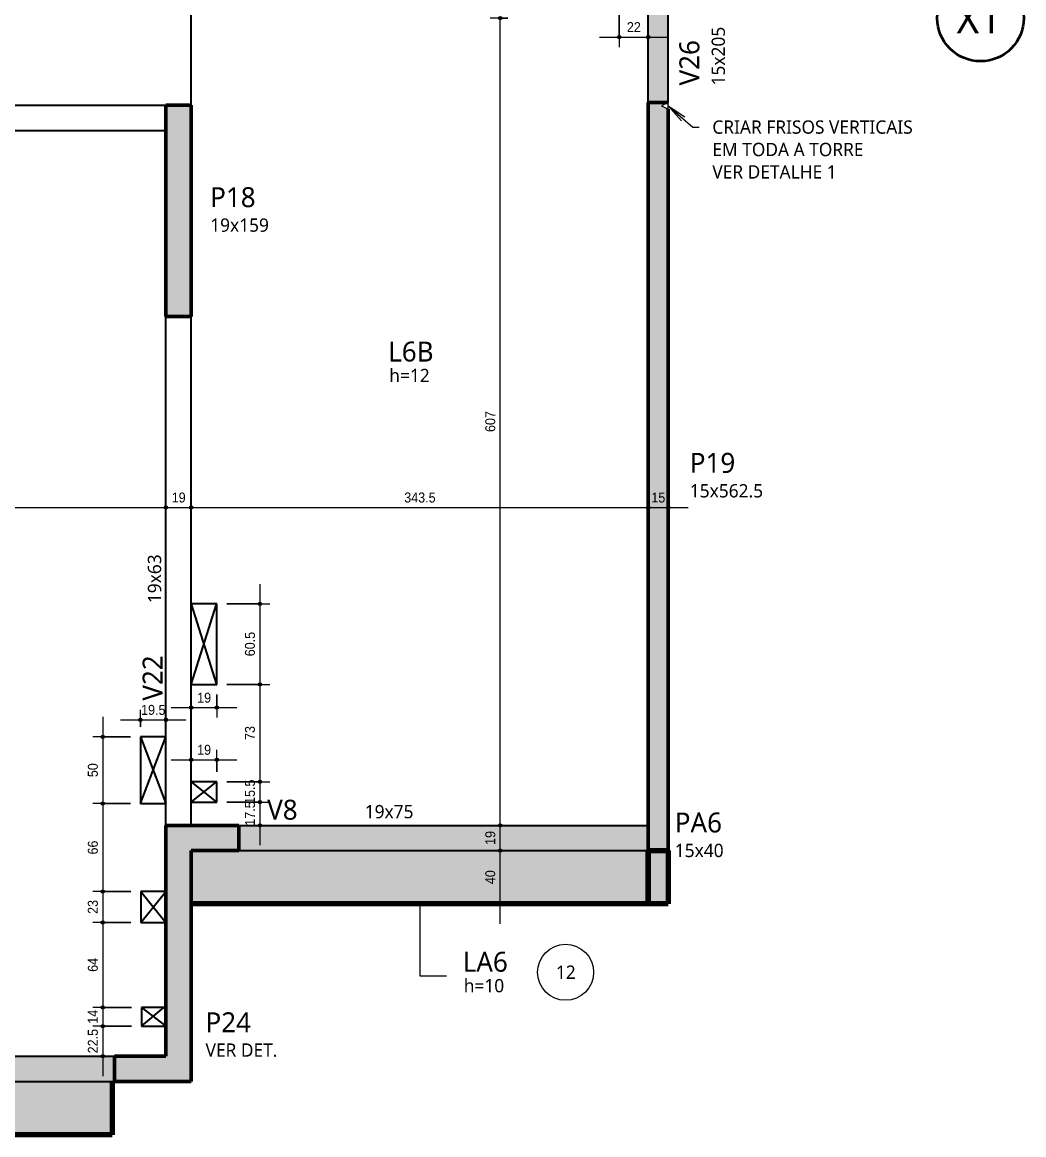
# Model space of a CAD drawing. Header units: centimetres. Extents: x -1981 to 73905, y -3196 to 88043.
# Drawn here: x 863 to 1615, y -956 to -120 of the extents above; entities that cross this region are included whole.
import ezdxf

# ---------------------------------------------------------------- set-up
doc = ezdxf.new("R2010")
doc.units = ezdxf.units.CM
for name, color, linetype, lineweight in [('A-ANNO-DIMS', 7, 'Continuous', 9), ('A-ANNO-DIMS-50', 7, 'Continuous', 9), ('A-DETL-THIN', 7, 'Continuous', 25), ('A-FLOR', 7, 'Continuous', 25), ('A-FLOR-IDEN', 7, 'Continuous', 9), ('G-ANNO-TEXT', 7, 'Continuous', 9), ('S-BEAM', 7, 'Continuous', 25), ('S-BEAM-IDEN', 7, 'Continuous', 9), ('S-COLS', 7, 'Continuous', 25), ('S-COLS-IDEN', 7, 'Continuous', 9), ('S-GRID-IDEN', 7, 'Continuous', 9)]:
    doc.layers.add(name, color=color, linetype=linetype, lineweight=lineweight)
doc.layers.add('A-DETL', color=7, linetype='Continuous', lineweight=18, true_color=0x00a600)
doc.styles.add('Arial_1', font='arial.ttf', dxfattribs={"width": 0.9, "height": 7.5})
doc.styles.add('Gadugi', font='gadugi.ttf', dxfattribs={"height": 15})
doc.styles.add('Gadugi_1', font='gadugi.ttf', dxfattribs={"height": 10})
doc.styles.add('Gadugi_2', font='gadugi.ttf', dxfattribs={"height": 0.2})
doc.styles.add('Gadugi_3', font='gadugi.ttf', dxfattribs={"height": 22.5})
doc.dimstyles.new('PED_1_5mm_ESQ', dxfattribs={"dimscale": 30.48, "dimtxt": 7.651945, "dimasz": 0.328084, "dimexe": 0.246063, "dimexo": 0.246063, "dimgap": 0.049213, "dimtad": 1, "dimdec": 1, "dimrnd": 0.5, "dimdsep": 46, "dimtxsty": 'Arial_1', "dimblk1": 'DOTSMALL', "dimblk2": 'DOTSMALL', "dimsah": 1, "dimcen": 0.09, "dimdle": 0.492126, "dimazin": 0, "dimtfac": 1, "dimtdec": 4, "dimtix": 1, "dimtmove": 0, "dimatfit": 3, "dimfxl": 1, "dimtvp": 1, "dimtolj": 1, "dimtzin": 0, "dimarcsym": 2})

# ---------------------------------------------------------------- blocks, each defined once
blk = doc.blocks.new('PED_TAG_PILAR_R04 - PILAR VER DET_-2523782-PL G 001 - FORMA DO PAVIMENTO TIPO 2')
at = {"layer": 'S-COLS-IDEN', "insert": (0.115, -0.633), "char_height": 0.2, "width": 1.37089, "attachment_point": 1, "style": 'Gadugi_2'}
blk.add_mtext('VER DET.', dxfattribs=at)
blk = doc.blocks.new('PED_TAG_LAJE_R03 - TÍTULO_ESPESSURA_REBAIXO _LADO_-2582900-PL G 001 - FORMA DO PAVIMENTO TIPO 2')
at = {"layer": 'A-FLOR-IDEN'}
blk.add_circle((1.073, 0), 0.421, dxfattribs=at)
blk = doc.blocks.new('Eixo - X1-2173051-PL G 001 - FORMA DO PAVIMENTO TIPO 2')
at = {"layer": 'S-GRID-IDEN', "color": 152, "lineweight": 35, "true_color": 0x0070c0}
blk.add_circle((0, 0), 0.65, dxfattribs=at)
blk = doc.blocks.new('DIMBLOCK30-PL G 001 - FORMA DO PAVIMENTO TIPO 2')
at = {"layer": 'A-ANNO-DIMS-50'}
h = blk.add_hatch(color=256, dxfattribs=at)
edge = h.paths.add_edge_path(flags=0)
edge.add_arc((463.15, -484.38), 1.25, 0, 360)
h = blk.add_hatch(color=256, dxfattribs=at)
edge = h.paths.add_edge_path(flags=0)
edge.add_arc((970.65, -484.38), 1.25, 0, 360)
for p, q in [((463.15, -490.11), (463.15, -476.88)), ((463.15, -484.38), (970.65, -484.38)), ((463.15, -484.38), (463.15, -490.11)), ((970.65, -490.11), (970.65, -476.88)), ((970.65, -484.38), (970.65, -490.11))]:
    blk.add_line(p, q, dxfattribs=at)
for centre in [(463.15, -484.38), (970.65, -484.38)]:
    blk.add_circle(centre, 1.25, dxfattribs=at)
at = {"layer": 'A-ANNO-DIMS-50', "color": 0, "insert": (705.24, -473.15), "char_height": 7.5, "width": 27.9708, "attachment_point": 1, "line_spacing_factor": 0.941778, "style": 'Arial_1'}
blk.add_mtext('507.5', dxfattribs=at)
blk = doc.blocks.new('_DotSmall')
at = {"color": 0, "linetype": 'ByBlock', "const_width": 0.5}
blk.add_lwpolyline([(-0.0625, 0, 1), (0.0625, 0, 1)], format="xyb", close=True, dxfattribs=at)
blk = doc.blocks.new('DIMBLOCK31-PL G 001 - FORMA DO PAVIMENTO TIPO 2')
at = {"layer": 'A-ANNO-DIMS-50'}
h = blk.add_hatch(color=256, dxfattribs=at)
edge = h.paths.add_edge_path(flags=0)
edge.add_arc((970.65, -484.38), 1.25, 0, 360)
h = blk.add_hatch(color=256, dxfattribs=at)
edge = h.paths.add_edge_path(flags=0)
edge.add_arc((989.65, -484.38), 1.25, 0, 360)
for p, q in [((970.65, -490.11), (970.65, -476.88)), ((970.65, -484.38), (989.65, -484.38)), ((970.65, -484.38), (970.65, -490.11)), ((989.65, -490.11), (989.65, -476.88)), ((989.65, -484.38), (989.65, -490.11))]:
    blk.add_line(p, q, dxfattribs=at)
for centre in [(970.65, -484.38), (989.65, -484.38)]:
    blk.add_circle(centre, 1.25, dxfattribs=at)
at = {"layer": 'A-ANNO-DIMS-50', "color": 0, "insert": (974.97, -473.15), "char_height": 7.5, "width": 12.4315, "attachment_point": 1, "line_spacing_factor": 0.941778, "style": 'Arial_1'}
blk.add_mtext('19', dxfattribs=at)
blk = doc.blocks.new('DIMBLOCK32-PL G 001 - FORMA DO PAVIMENTO TIPO 2')
at = {"layer": 'A-ANNO-DIMS-50'}
h = blk.add_hatch(color=256, dxfattribs=at)
edge = h.paths.add_edge_path(flags=0)
edge.add_arc((989.65, -484.38), 1.25, 0, 360)
h = blk.add_hatch(color=256, dxfattribs=at)
edge = h.paths.add_edge_path(flags=0)
edge.add_arc((1333.15, -484.38), 1.25, 0, 360)
for p, q in [((989.65, -490.11), (989.65, -476.88)), ((989.65, -484.38), (1333.15, -484.38)), ((989.65, -484.38), (989.65, -490.11)), ((1333.15, -490.11), (1333.15, -476.88)), ((1333.15, -484.38), (1333.15, -490.11))]:
    blk.add_line(p, q, dxfattribs=at)
for centre in [(989.65, -484.38), (1333.15, -484.38)]:
    blk.add_circle(centre, 1.25, dxfattribs=at)
at = {"layer": 'A-ANNO-DIMS-50', "color": 0, "insert": (1149.74, -473.15), "char_height": 7.5, "width": 27.9708, "attachment_point": 1, "line_spacing_factor": 0.941778, "style": 'Arial_1'}
blk.add_mtext('343.5', dxfattribs=at)
blk = doc.blocks.new('DIMBLOCK33-PL G 001 - FORMA DO PAVIMENTO TIPO 2')
at = {"layer": 'A-ANNO-DIMS-50'}
h = blk.add_hatch(color=256, dxfattribs=at)
edge = h.paths.add_edge_path(flags=0)
edge.add_arc((1333.15, -484.38), 1.25, 0, 360)
h = blk.add_hatch(color=256, dxfattribs=at)
edge = h.paths.add_edge_path(flags=0)
edge.add_arc((1348.15, -484.38), 1.25, 0, 360)
for p, q in [((1333.15, -490.11), (1333.15, -476.88)), ((1333.15, -484.38), (1363.15, -484.38)), ((1333.15, -484.38), (1333.15, -490.11)), ((1348.15, -490.11), (1348.15, -476.88)), ((1348.15, -484.38), (1348.15, -490.11))]:
    blk.add_line(p, q, dxfattribs=at)
for centre in [(1333.15, -484.38), (1348.15, -484.38)]:
    blk.add_circle(centre, 1.25, dxfattribs=at)
at = {"layer": 'A-ANNO-DIMS-50', "color": 0, "insert": (1335.47, -473.15), "char_height": 7.5, "width": 12.4315, "attachment_point": 1, "line_spacing_factor": 0.941778, "style": 'Arial_1'}
blk.add_mtext('15', dxfattribs=at)
blk = doc.blocks.new('DIMBLOCK43-PL G 001 - FORMA DO PAVIMENTO TIPO 2')
at = {"layer": 'A-ANNO-DIMS-50'}
h = blk.add_hatch(color=256, dxfattribs=at)
edge = h.paths.add_edge_path(flags=0)
edge.add_arc((1221.88, -742.38), 1.25, 0, 360)
h = blk.add_hatch(color=256, dxfattribs=at)
edge = h.paths.add_edge_path(flags=0)
edge.add_arc((1221.88, -782.38), 1.25, 0, 360)
for p, q in [((1227.61, -742.38), (1214.38, -742.38)), ((1221.88, -797.38), (1221.88, -742.38)), ((1221.88, -742.38), (1227.61, -742.38)), ((1227.61, -782.38), (1214.38, -782.38)), ((1221.88, -782.38), (1227.61, -782.38))]:
    blk.add_line(p, q, dxfattribs=at)
for centre in [(1221.88, -742.38), (1221.88, -782.38)]:
    blk.add_circle(centre, 1.25, dxfattribs=at)
at = {"layer": 'A-ANNO-DIMS-50', "color": 0, "insert": (1210.64, -767.56), "char_height": 7.5, "width": 12.4315, "attachment_point": 1, "rotation": 90, "line_spacing_factor": 0.941778, "style": 'Arial_1'}
blk.add_mtext('40', dxfattribs=at)
blk = doc.blocks.new('DIMBLOCK44-PL G 001 - FORMA DO PAVIMENTO TIPO 2')
at = {"layer": 'A-ANNO-DIMS-50'}
h = blk.add_hatch(color=256, dxfattribs=at)
edge = h.paths.add_edge_path(flags=0)
edge.add_arc((1221.88, -723.38), 1.25, 0, 360)
h = blk.add_hatch(color=256, dxfattribs=at)
edge = h.paths.add_edge_path(flags=0)
edge.add_arc((1221.88, -742.38), 1.25, 0, 360)
for p, q in [((1227.61, -723.38), (1214.38, -723.38)), ((1221.88, -742.38), (1221.88, -723.38)), ((1221.88, -723.38), (1227.61, -723.38)), ((1227.61, -742.38), (1214.38, -742.38)), ((1221.88, -742.38), (1227.61, -742.38))]:
    blk.add_line(p, q, dxfattribs=at)
for centre in [(1221.88, -723.38), (1221.88, -742.38)]:
    blk.add_circle(centre, 1.25, dxfattribs=at)
at = {"layer": 'A-ANNO-DIMS-50', "color": 0, "insert": (1210.64, -738.06), "char_height": 7.5, "width": 12.4315, "attachment_point": 1, "rotation": 90, "line_spacing_factor": 0.941778, "style": 'Arial_1'}
blk.add_mtext('19', dxfattribs=at)
blk = doc.blocks.new('DIMBLOCK45-PL G 001 - FORMA DO PAVIMENTO TIPO 2')
at = {"layer": 'A-ANNO-DIMS-50'}
h = blk.add_hatch(color=256, dxfattribs=at)
edge = h.paths.add_edge_path(flags=0)
edge.add_arc((1221.88, -116.45), 1.25, 0, 360)
h = blk.add_hatch(color=256, dxfattribs=at)
edge = h.paths.add_edge_path(flags=0)
edge.add_arc((1221.88, -723.38), 1.25, 0, 360)
for p, q in [((1227.61, -116.45), (1214.38, -116.45)), ((1221.88, -723.38), (1221.88, -116.45)), ((1221.88, -116.45), (1227.61, -116.45)), ((1227.61, -723.38), (1214.38, -723.38)), ((1221.88, -723.38), (1227.61, -723.38))]:
    blk.add_line(p, q, dxfattribs=at)
for centre in [(1221.88, -116.45), (1221.88, -723.38)]:
    blk.add_circle(centre, 1.25, dxfattribs=at)
at = {"layer": 'A-ANNO-DIMS-50', "color": 0, "insert": (1210.64, -427.68), "char_height": 7.5, "width": 18.6472, "attachment_point": 1, "rotation": 90, "line_spacing_factor": 0.941778, "style": 'Arial_1'}
blk.add_mtext('607', dxfattribs=at)
blk = doc.blocks.new('DIMBLOCK207-PL G 001 - FORMA DO PAVIMENTO TIPO 2')
at = {"layer": 'A-ANNO-DIMS-50'}
h = blk.add_hatch(color=256, dxfattribs=at)
edge = h.paths.add_edge_path(flags=0)
edge.add_arc((923.16, -656.89), 1.25, 0, 360)
h = blk.add_hatch(color=256, dxfattribs=at)
edge = h.paths.add_edge_path(flags=0)
edge.add_arc((923.16, -707), 1.25, 0, 360)
for p, q in [((923.16, -641.89), (923.16, -707)), ((943.89, -656.89), (915.66, -656.89)), ((923.16, -656.89), (943.89, -656.89)), ((943.89, -707), (915.66, -707)), ((923.16, -707), (943.89, -707))]:
    blk.add_line(p, q, dxfattribs=at)
for centre in [(923.16, -656.89), (923.16, -707)]:
    blk.add_circle(centre, 1.25, dxfattribs=at)
at = {"layer": 'A-ANNO-DIMS-50', "color": 0, "insert": (911.92, -687.12), "char_height": 7.5, "width": 12.4315, "attachment_point": 1, "rotation": 90, "line_spacing_factor": 0.941778, "style": 'Arial_1'}
blk.add_mtext('50', dxfattribs=at)
blk = doc.blocks.new('DIMBLOCK208-PL G 001 - FORMA DO PAVIMENTO TIPO 2')
at = {"layer": 'A-ANNO-DIMS-50'}
h = blk.add_hatch(color=256, dxfattribs=at)
edge = h.paths.add_edge_path(flags=0)
edge.add_arc((923.16, -707), 1.25, 0, 360)
h = blk.add_hatch(color=256, dxfattribs=at)
edge = h.paths.add_edge_path(flags=0)
edge.add_arc((923.16, -773.17), 1.25, 0, 360)
for p, q in [((943.89, -707), (915.66, -707)), ((923.16, -707), (923.16, -773.17)), ((923.16, -707), (943.89, -707)), ((944.14, -773.17), (915.66, -773.17)), ((923.16, -773.17), (944.14, -773.17))]:
    blk.add_line(p, q, dxfattribs=at)
for centre in [(923.16, -707), (923.16, -773.17)]:
    blk.add_circle(centre, 1.25, dxfattribs=at)
at = {"layer": 'A-ANNO-DIMS-50', "color": 0, "insert": (911.92, -745.26), "char_height": 7.5, "width": 12.4315, "attachment_point": 1, "rotation": 90, "line_spacing_factor": 0.941778, "style": 'Arial_1'}
blk.add_mtext('66', dxfattribs=at)
blk = doc.blocks.new('DIMBLOCK209-PL G 001 - FORMA DO PAVIMENTO TIPO 2')
at = {"layer": 'A-ANNO-DIMS-50'}
h = blk.add_hatch(color=256, dxfattribs=at)
edge = h.paths.add_edge_path(flags=0)
edge.add_arc((923.16, -773.17), 1.25, 0, 360)
h = blk.add_hatch(color=256, dxfattribs=at)
edge = h.paths.add_edge_path(flags=0)
edge.add_arc((923.16, -796.39), 1.25, 0, 360)
for p, q in [((944.14, -773.17), (915.66, -773.17)), ((923.16, -773.17), (923.16, -796.39)), ((923.16, -773.17), (944.14, -773.17)), ((944.14, -796.39), (915.66, -796.39)), ((923.16, -796.39), (944.14, -796.39))]:
    blk.add_line(p, q, dxfattribs=at)
for centre in [(923.16, -773.17), (923.16, -796.39)]:
    blk.add_circle(centre, 1.25, dxfattribs=at)
at = {"layer": 'A-ANNO-DIMS-50', "color": 0, "insert": (911.92, -789.96), "char_height": 7.5, "width": 12.4315, "attachment_point": 1, "rotation": 90, "line_spacing_factor": 0.941778, "style": 'Arial_1'}
blk.add_mtext('23', dxfattribs=at)
blk = doc.blocks.new('DIMBLOCK210-PL G 001 - FORMA DO PAVIMENTO TIPO 2')
at = {"layer": 'A-ANNO-DIMS-50'}
h = blk.add_hatch(color=256, dxfattribs=at)
edge = h.paths.add_edge_path(flags=0)
edge.add_arc((923.16, -796.39), 1.25, 0, 360)
h = blk.add_hatch(color=256, dxfattribs=at)
edge = h.paths.add_edge_path(flags=0)
edge.add_arc((923.16, -860.21), 1.25, 0, 360)
for p, q in [((944.14, -796.39), (915.66, -796.39)), ((923.16, -796.39), (923.16, -860.21)), ((923.16, -796.39), (944.14, -796.39)), ((944.64, -860.21), (915.66, -860.21)), ((923.16, -860.21), (944.64, -860.21))]:
    blk.add_line(p, q, dxfattribs=at)
for centre in [(923.16, -796.39), (923.16, -860.21)]:
    blk.add_circle(centre, 1.25, dxfattribs=at)
at = {"layer": 'A-ANNO-DIMS-50', "color": 0, "insert": (911.92, -833.48), "char_height": 7.5, "width": 12.4315, "attachment_point": 1, "rotation": 90, "line_spacing_factor": 0.941778, "style": 'Arial_1'}
blk.add_mtext('64', dxfattribs=at)
blk = doc.blocks.new('DIMBLOCK211-PL G 001 - FORMA DO PAVIMENTO TIPO 2')
at = {"layer": 'A-ANNO-DIMS-50'}
h = blk.add_hatch(color=256, dxfattribs=at)
edge = h.paths.add_edge_path(flags=0)
edge.add_arc((923.16, -860.21), 1.25, 0, 360)
h = blk.add_hatch(color=256, dxfattribs=at)
edge = h.paths.add_edge_path(flags=0)
edge.add_arc((923.16, -874.44), 1.25, 0, 360)
for p, q in [((944.64, -860.21), (915.66, -860.21)), ((923.16, -860.21), (923.16, -874.44)), ((923.16, -860.21), (944.64, -860.21)), ((944.64, -874.44), (915.66, -874.44)), ((923.16, -874.44), (944.64, -874.44))]:
    blk.add_line(p, q, dxfattribs=at)
for centre in [(923.16, -860.21), (923.16, -874.44)]:
    blk.add_circle(centre, 1.25, dxfattribs=at)
at = {"layer": 'A-ANNO-DIMS-50', "color": 0, "insert": (911.92, -872.51), "char_height": 7.5, "width": 12.4315, "attachment_point": 1, "rotation": 90, "line_spacing_factor": 0.941778, "style": 'Arial_1'}
blk.add_mtext('14', dxfattribs=at)
blk = doc.blocks.new('DIMBLOCK212-PL G 001 - FORMA DO PAVIMENTO TIPO 2')
at = {"layer": 'A-ANNO-DIMS-50'}
h = blk.add_hatch(color=256, dxfattribs=at)
edge = h.paths.add_edge_path(flags=0)
edge.add_arc((923.16, -874.44), 1.25, 0, 360)
h = blk.add_hatch(color=256, dxfattribs=at)
edge = h.paths.add_edge_path(flags=0)
edge.add_arc((923.16, -896.95), 1.25, 0, 360)
for p, q in [((944.64, -874.44), (915.66, -874.44)), ((923.16, -874.44), (923.16, -911.95)), ((923.16, -874.44), (944.64, -874.44)), ((924.4, -896.95), (915.66, -896.95)), ((923.16, -896.95), (924.4, -896.95))]:
    blk.add_line(p, q, dxfattribs=at)
for centre in [(923.16, -874.44), (923.16, -896.95)]:
    blk.add_circle(centre, 1.25, dxfattribs=at)
at = {"layer": 'A-ANNO-DIMS-50', "color": 0, "insert": (911.92, -894.76), "char_height": 7.5, "width": 21.7551, "attachment_point": 1, "rotation": 90, "line_spacing_factor": 0.941778, "style": 'Arial_1'}
blk.add_mtext('22.5', dxfattribs=at)
blk = doc.blocks.new('DIMBLOCK213-PL G 001 - FORMA DO PAVIMENTO TIPO 2')
at = {"layer": 'A-ANNO-DIMS-50'}
h = blk.add_hatch(color=256, dxfattribs=at)
edge = h.paths.add_edge_path(flags=0)
edge.add_arc((951.39, -644.03), 1.25, 0, 360)
h = blk.add_hatch(color=256, dxfattribs=at)
edge = h.paths.add_edge_path(flags=0)
edge.add_arc((970.65, -644.03), 1.25, 0, 360)
for p, q in [((951.39, -649.39), (951.39, -636.53)), ((970.65, -649.77), (970.65, -636.53)), ((936.39, -644.03), (985.65, -644.03)), ((951.39, -644.03), (951.39, -649.39)), ((970.65, -644.03), (970.65, -649.77))]:
    blk.add_line(p, q, dxfattribs=at)
for centre in [(951.39, -644.03), (970.65, -644.03)]:
    blk.add_circle(centre, 1.25, dxfattribs=at)
at = {"layer": 'A-ANNO-DIMS-50', "color": 0, "insert": (951.95, -632.8), "char_height": 7.5, "width": 21.7551, "attachment_point": 1, "line_spacing_factor": 0.941778, "style": 'Arial_1'}
blk.add_mtext('19.5', dxfattribs=at)
blk = doc.blocks.new('DIMBLOCK240-PL G 001 - FORMA DO PAVIMENTO TIPO 2')
at = {"layer": 'A-ANNO-DIMS-50'}
h = blk.add_hatch(color=256, dxfattribs=at)
edge = h.paths.add_edge_path(flags=0)
edge.add_arc((1041.25, -556.93), 1.25, 0, 360)
h = blk.add_hatch(color=256, dxfattribs=at)
edge = h.paths.add_edge_path(flags=0)
edge.add_arc((1041.25, -617.43), 1.25, 0, 360)
for p, q in [((1041.25, -541.93), (1041.25, -617.43)), ((1016.39, -556.93), (1048.75, -556.93)), ((1041.25, -556.93), (1016.39, -556.93)), ((1016.39, -617.43), (1048.75, -617.43)), ((1041.25, -617.43), (1016.39, -617.43))]:
    blk.add_line(p, q, dxfattribs=at)
for centre in [(1041.25, -556.93), (1041.25, -617.43)]:
    blk.add_circle(centre, 1.25, dxfattribs=at)
at = {"layer": 'A-ANNO-DIMS-50', "color": 0, "insert": (1030.01, -596.25), "char_height": 7.5, "width": 21.7551, "attachment_point": 1, "rotation": 90, "line_spacing_factor": 0.941778, "style": 'Arial_1'}
blk.add_mtext('60.5', dxfattribs=at)
blk = doc.blocks.new('DIMBLOCK241-PL G 001 - FORMA DO PAVIMENTO TIPO 2')
at = {"layer": 'A-ANNO-DIMS-50'}
h = blk.add_hatch(color=256, dxfattribs=at)
edge = h.paths.add_edge_path(flags=0)
edge.add_arc((1041.25, -617.43), 1.25, 0, 360)
h = blk.add_hatch(color=256, dxfattribs=at)
edge = h.paths.add_edge_path(flags=0)
edge.add_arc((1041.25, -690.56), 1.25, 0, 360)
for p, q in [((1016.39, -617.43), (1048.75, -617.43)), ((1041.25, -617.43), (1016.39, -617.43)), ((1041.25, -617.43), (1041.25, -690.56)), ((1016.39, -690.56), (1048.75, -690.56)), ((1041.25, -690.56), (1016.39, -690.56))]:
    blk.add_line(p, q, dxfattribs=at)
for centre in [(1041.25, -617.43), (1041.25, -690.56)]:
    blk.add_circle(centre, 1.25, dxfattribs=at)
at = {"layer": 'A-ANNO-DIMS-50', "color": 0, "insert": (1030.01, -659.18), "char_height": 7.5, "width": 12.4315, "attachment_point": 1, "rotation": 90, "line_spacing_factor": 0.941778, "style": 'Arial_1'}
blk.add_mtext('73', dxfattribs=at)
blk = doc.blocks.new('DIMBLOCK242-PL G 001 - FORMA DO PAVIMENTO TIPO 2')
at = {"layer": 'A-ANNO-DIMS-50'}
h = blk.add_hatch(color=256, dxfattribs=at)
edge = h.paths.add_edge_path(flags=0)
edge.add_arc((1041.25, -690.56), 1.25, 0, 360)
h = blk.add_hatch(color=256, dxfattribs=at)
edge = h.paths.add_edge_path(flags=0)
edge.add_arc((1041.25, -705.83), 1.25, 0, 360)
for p, q in [((1016.39, -690.56), (1048.75, -690.56)), ((1041.25, -690.56), (1016.39, -690.56)), ((1041.25, -690.56), (1041.25, -705.83)), ((1016.39, -705.83), (1048.75, -705.83)), ((1041.25, -705.83), (1016.39, -705.83))]:
    blk.add_line(p, q, dxfattribs=at)
for centre in [(1041.25, -690.56), (1041.25, -705.83)]:
    blk.add_circle(centre, 1.25, dxfattribs=at)
at = {"layer": 'A-ANNO-DIMS-50', "color": 0, "insert": (1030.01, -707.26), "char_height": 7.5, "width": 21.7551, "attachment_point": 1, "rotation": 90, "line_spacing_factor": 0.941778, "style": 'Arial_1'}
blk.add_mtext('15.5', dxfattribs=at)
blk = doc.blocks.new('DIMBLOCK243-PL G 001 - FORMA DO PAVIMENTO TIPO 2')
at = {"layer": 'A-ANNO-DIMS-50'}
h = blk.add_hatch(color=256, dxfattribs=at)
edge = h.paths.add_edge_path(flags=0)
edge.add_arc((1041.25, -705.83), 1.25, 0, 360)
h = blk.add_hatch(color=256, dxfattribs=at)
edge = h.paths.add_edge_path(flags=0)
edge.add_arc((1041.25, -723.38), 1.25, 0, 360)
for p, q in [((1016.39, -705.83), (1048.75, -705.83)), ((1041.25, -705.83), (1016.39, -705.83)), ((1041.25, -705.83), (1041.25, -738.38)), ((1032.9, -723.38), (1048.75, -723.38)), ((1041.25, -723.38), (1032.9, -723.38))]:
    blk.add_line(p, q, dxfattribs=at)
for centre in [(1041.25, -705.83), (1041.25, -723.38)]:
    blk.add_circle(centre, 1.25, dxfattribs=at)
at = {"layer": 'A-ANNO-DIMS-50', "color": 0, "insert": (1030.01, -723.67), "char_height": 7.5, "width": 21.7551, "attachment_point": 1, "rotation": 90, "line_spacing_factor": 0.941778, "style": 'Arial_1'}
blk.add_mtext('17.5', dxfattribs=at)
blk = doc.blocks.new('DIMBLOCK244-PL G 001 - FORMA DO PAVIMENTO TIPO 2')
at = {"layer": 'A-ANNO-DIMS-50'}
h = blk.add_hatch(color=256, dxfattribs=at)
edge = h.paths.add_edge_path(flags=0)
edge.add_arc((989.65, -634.86), 1.25, 0, 360)
h = blk.add_hatch(color=256, dxfattribs=at)
edge = h.paths.add_edge_path(flags=0)
edge.add_arc((1008.89, -634.86), 1.25, 0, 360)
for p, q in [((1008.89, -624.93), (1008.89, -642.36)), ((1008.89, -634.86), (1008.89, -624.93)), ((974.65, -634.86), (1023.89, -634.86)), ((989.65, -640.59), (989.65, -627.36)), ((989.65, -634.86), (989.65, -640.59))]:
    blk.add_line(p, q, dxfattribs=at)
for centre in [(989.65, -634.86), (1008.89, -634.86)]:
    blk.add_circle(centre, 1.25, dxfattribs=at)
at = {"layer": 'A-ANNO-DIMS-50', "color": 0, "insert": (994.09, -623.63), "char_height": 7.5, "width": 12.4315, "attachment_point": 1, "line_spacing_factor": 0.941778, "style": 'Arial_1'}
blk.add_mtext('19', dxfattribs=at)
blk = doc.blocks.new('DIMBLOCK245-PL G 001 - FORMA DO PAVIMENTO TIPO 2')
at = {"layer": 'A-ANNO-DIMS-50'}
h = blk.add_hatch(color=256, dxfattribs=at)
edge = h.paths.add_edge_path(flags=0)
edge.add_arc((989.65, -674.03), 1.25, 0, 360)
h = blk.add_hatch(color=256, dxfattribs=at)
edge = h.paths.add_edge_path(flags=0)
edge.add_arc((1008.89, -674.03), 1.25, 0, 360)
for p, q in [((989.65, -679.77), (989.65, -666.53)), ((1008.89, -683.06), (1008.89, -666.53)), ((974.65, -674.03), (1023.89, -674.03)), ((989.65, -674.03), (989.65, -679.77)), ((1008.89, -674.03), (1008.89, -683.06))]:
    blk.add_line(p, q, dxfattribs=at)
for centre in [(989.65, -674.03), (1008.89, -674.03)]:
    blk.add_circle(centre, 1.25, dxfattribs=at)
at = {"layer": 'A-ANNO-DIMS-50', "color": 0, "insert": (994.09, -662.8), "char_height": 7.5, "width": 12.4315, "attachment_point": 1, "line_spacing_factor": 0.941778, "style": 'Arial_1'}
blk.add_mtext('19', dxfattribs=at)
blk = doc.blocks.new('DIMBLOCK248-PL G 001 - FORMA DO PAVIMENTO TIPO 2')
at = {"layer": 'A-ANNO-DIMS-50'}
h = blk.add_hatch(color=256, dxfattribs=at)
edge = h.paths.add_edge_path(flags=0)
edge.add_arc((1311.39, -130.74), 1.25, 0, 360)
h = blk.add_hatch(color=256, dxfattribs=at)
edge = h.paths.add_edge_path(flags=0)
edge.add_arc((1333.15, -130.74), 1.25, 0, 360)
for p, q in [((1311.39, -109.63), (1311.39, -138.24)), ((1311.39, -130.74), (1311.39, -109.63)), ((1333.15, -121.38), (1333.15, -138.24)), ((1333.15, -130.74), (1333.15, -121.38)), ((1296.39, -130.74), (1348.15, -130.74))]:
    blk.add_line(p, q, dxfattribs=at)
for centre in [(1311.39, -130.74), (1333.15, -130.74)]:
    blk.add_circle(centre, 1.25, dxfattribs=at)
at = {"layer": 'A-ANNO-DIMS-50', "color": 0, "insert": (1317.09, -119.5), "char_height": 7.5, "width": 12.4315, "attachment_point": 1, "line_spacing_factor": 0.941778, "style": 'Arial_1'}
blk.add_mtext('22', dxfattribs=at)

msp = doc.modelspace()

# ---------------------------------------------------------------- hatches: boundary and pattern name
at = {"layer": 'A-FLOR', "true_color": 0xffffcc}
for points in [[(1025.4, -782.38), (1333.14, -782.38), (1333.14, -742.38), (989.65, -742.38), (989.65, -782.38)], [(-24.35, -955.95), (930.15, -955.95), (930.15, -915.95), (-24.35, -915.95)]]:
    msp.add_hatch(color=7, dxfattribs=at).paths.add_polyline_path(points, flags=0)
at = {"layer": 'S-BEAM', "true_color": 0xe6b8b7}
msp.add_hatch(color=9, dxfattribs=at).paths.add_polyline_path([(1343.15, -179.85), (1348.15, -179.85), (1348.15, -113.88), (1333.15, -113.88), (1333.15, -179.85)], flags=0)
at = {"layer": 'S-BEAM', "true_color": 0xffffcc}
for points in [[(1333.15, -742.38), (1333.15, -723.38), (1025.4, -723.38), (1025.4, -742.38)], [(931.9, -915.95), (931.9, -896.95), (463.15, -896.95), (463.15, -915.95), (609.52, -915.95)]]:
    msp.add_hatch(color=7, dxfattribs=at).paths.add_polyline_path(points, flags=0)
at = {"layer": 'S-COLS', "true_color": 0x808080}
for points in [[(989.65, -340.88), (989.65, -181.88), (970.65, -181.88), (970.65, -340.88)], [(1333.15, -742.38), (1348.15, -742.38), (1348.15, -184.85), (1343.15, -182.35), (1348.15, -179.85), (1333.15, -179.85), (1333.15, -412.81)], [(989.65, -915.95), (989.65, -742.38), (1025.4, -742.38), (1025.4, -723.38), (970.65, -723.38), (970.65, -896.95), (931.9, -896.95), (931.9, -915.95)], [(1348.15, -782.38), (1348.15, -742.38), (1333.15, -742.38), (1333.15, -782.38)]]:
    msp.add_hatch(color=8, dxfattribs=at).paths.add_polyline_path(points, flags=0)

# ---------------------------------------------------------------- linework, layer by layer
at = {"layer": 'A-DETL', "color": 7}
for p, q in [((1348.15, -179.85), (1343.15, -182.35)), ((1343.15, -182.35), (1348.15, -184.85)), ((1348.15, -184.85), (1348.15, -179.85)), ((1161.39, -782.38), (1161.39, -836.38)), ((1161.39, -836.38), (1181.39, -836.38))]:
    msp.add_line(p, q, dxfattribs=at)
at = {"layer": 'A-DETL-THIN'}
for p, q in [((989.65, -617.43), (1008.64, -557.18)), ((989.65, -557.18), (1008.64, -617.43)), ((951.39, -707), (970.65, -656.89)), ((951.39, -656.89), (970.65, -707)), ((989.65, -705.83), (1008.64, -690.76)), ((989.65, -690.76), (1008.64, -705.83)), ((951.64, -796.39), (970.65, -773.17)), ((951.64, -773.17), (970.65, -796.39)), ((952.14, -874.44), (969.1, -860.21)), ((952.14, -860.21), (970.65, -874.44))]:
    msp.add_line(p, q, dxfattribs=at)
at = {"layer": 'A-FLOR'}
for p, q in [((989.65, -181.88), (989.65, -26.88)), ((1008.89, -556.93), (989.65, -556.93)), ((1008.89, -617.43), (1008.89, -556.93)), ((989.65, -617.43), (1008.89, -617.43)), ((970.65, -656.89), (951.39, -656.89)), ((951.39, -656.89), (951.39, -707)), ((1008.89, -690.56), (989.65, -690.56)), ((1008.89, -705.83), (1008.89, -690.56)), ((951.39, -707), (970.65, -707)), ((989.65, -705.83), (1008.89, -705.83)), ((970.65, -773.17), (951.64, -773.17)), ((951.64, -773.17), (951.64, -796.39)), ((951.64, -796.39), (970.65, -796.39)), ((970.65, -860.21), (952.14, -860.21)), ((952.14, -860.21), (952.14, -874.44)), ((952.14, -874.44), (970.65, -874.44))]:
    msp.add_line(p, q, dxfattribs=at)
at = {"layer": 'A-FLOR', "color": 190, "lineweight": 70, "true_color": 0x8000ff}
for p, q in [((1333.14, -742.38), (1333.14, -782.38)), ((1333.14, -782.38), (989.65, -782.38)), ((930.15, -915.95), (930.15, -955.95)), ((930.15, -955.95), (-24.35, -955.95))]:
    msp.add_line(p, q, dxfattribs=at)
at = {"layer": 'G-ANNO-TEXT', "color": 1, "true_color": 0xff0000}
for p, q in [((1348.1, -182.48), (1360.75, -190.78)), ((1348.1, -182.48), (1358.17, -193.77)), ((1348.1, -182.48), (1366.58, -198.42)), ((1366.58, -198.42), (1371.31, -198.42))]:
    msp.add_line(p, q, dxfattribs=at)
at = {"layer": 'S-BEAM'}
for p, q in [((1333.15, -179.85), (1333.15, -113.88)), ((1348.15, -179.85), (1348.15, -113.88)), ((464.65, -181.88), (970.65, -181.88)), ((464.65, -200.88), (970.65, -200.88)), ((970.65, -723.38), (970.65, -340.88)), ((989.65, -723.38), (989.65, -340.88)), ((1025.4, -723.38), (1333.15, -723.38)), ((1025.4, -742.38), (1333.15, -742.38)), ((463.15, -896.95), (931.9, -896.95)), ((463.15, -915.95), (931.9, -915.95))]:
    msp.add_line(p, q, dxfattribs=at)
at = {"layer": 'S-COLS', "lineweight": 50}
for p, q in [((970.65, -340.88), (970.65, -181.88)), ((970.65, -181.88), (989.65, -181.88)), ((989.65, -181.88), (989.65, -340.88)), ((1333.15, -742.38), (1333.15, -179.85)), ((1333.15, -179.85), (1348.15, -179.85)), ((1348.15, -184.85), (1348.15, -742.38)), ((989.65, -340.88), (970.65, -340.88)), ((970.65, -896.95), (970.65, -723.38)), ((970.65, -723.38), (1025.4, -723.38)), ((1025.4, -723.38), (1025.4, -742.38)), ((1025.4, -742.38), (989.65, -742.38)), ((989.65, -742.38), (989.65, -915.95)), ((1348.15, -742.38), (1333.15, -742.38)), ((931.9, -915.95), (931.9, -896.95)), ((931.9, -896.95), (970.65, -896.95)), ((989.65, -915.95), (931.9, -915.95))]:
    msp.add_line(p, q, dxfattribs=at)
at = {"layer": 'S-COLS', "color": 190, "lineweight": 70, "true_color": 0x8000ff}
for p, q in [((1333.15, -782.38), (1333.15, -742.38)), ((1333.15, -742.38), (1348.15, -742.38)), ((1348.15, -742.38), (1348.15, -782.38)), ((1348.15, -782.38), (1333.15, -782.38))]:
    msp.add_line(p, q, dxfattribs=at)

# ---------------------------------------------------------------- block references
at = {"layer": 'A-FLOR-IDEN', "xscale": 49.99999999999998, "yscale": 49.99999999999998, "zscale": 49.99999999999998}
msp.add_blockref('PED_TAG_LAJE_R03 - TÍTULO_ESPESSURA_REBAIXO _LADO_-2582900-PL G 001 - FORMA DO PAVIMENTO TIPO 2', (1217.4, -833.84), dxfattribs=at)
at = {"layer": 'S-COLS-IDEN', "xscale": 49.99999999999998, "yscale": 49.99999999999998, "zscale": 49.99999999999998}
msp.add_blockref('PED_TAG_PILAR_R04 - PILAR VER DET_-2523782-PL G 001 - FORMA DO PAVIMENTO TIPO 2', (994.65, -855.66), dxfattribs=at)
at = {"layer": 'S-GRID-IDEN', "color": 152, "true_color": 0x0070c0, "xscale": 49.99999999999998, "yscale": 49.99999999999998, "zscale": 49.99999999999998, "rotation": 89.99999999999982}
msp.add_blockref('Eixo - X1-2173051-PL G 001 - FORMA DO PAVIMENTO TIPO 2', (1582.89, -116.45), dxfattribs=at)

# ---------------------------------------------------------------- texts
at = {"layer": 'A-FLOR-IDEN', "attachment_point": 1}
for s, insert, char_height, width, style in [('L6B', (1137.69, -359.7), 15, 40.8861, 'Gadugi'), ('h=12', (1138.47, -380.17), 10, 39.6835, 'Gadugi_1'), ('LA6', (1193.69, -818.41), 15, 42.4894, 'Gadugi'), ('12', (1263.75, -828.74), 10, 18.4388, 'Gadugi_1'), ('h=10', (1194.47, -838.88), 10, 39.6835, 'Gadugi_1')]:
    msp.add_mtext(s, dxfattribs=dict(at, insert=insert, char_height=char_height, width=width, style=style))
at = {"layer": 'G-ANNO-TEXT', "color": 1, "true_color": 0xff0000, "char_height": 10, "attachment_point": 1, "style": 'Gadugi_1'}
for s, insert, width in [('CRIAR FRISOS VERTICAIS', (1381.31, -193.42), 190.8016), ('EM TODA A TORRE', (1381.31, -210.28), 147.1097), ('VER DETALHE 1', (1381.31, -227.15), 119.4514)]:
    msp.add_mtext(s, dxfattribs=dict(at, insert=insert, width=width))
at = {"layer": 'S-BEAM-IDEN', "attachment_point": 1, "rotation": 90}
for s, insert, char_height, width, style in [('15x205', (1380.78, -167.15), 10, 54.1139, 'Gadugi_1'), ('V26', (1356.56, -167.15), 15, 44.0928, 'Gadugi'), ('19x63', (957.04, -556.34), 10, 44.8945, 'Gadugi_1'), ('V22', (953.1, -629.63), 15, 44.0928, 'Gadugi')]:
    msp.add_mtext(s, dxfattribs=dict(at, insert=insert, char_height=char_height, width=width, style=style))
at = {"layer": 'S-BEAM-IDEN', "attachment_point": 1}
for s, insert, char_height, width, style in [('V8', (1046.73, -704.11), 15, 30.0633, 'Gadugi'), ('19x75', (1120.02, -708.04), 10, 44.8945, 'Gadugi_1')]:
    msp.add_mtext(s, dxfattribs=dict(at, insert=insert, char_height=char_height, width=width, style=style))
at = {"layer": 'S-COLS-IDEN', "attachment_point": 1}
for s, insert, char_height, width, style in [('P18', (1003.89, -243.62), 15, 42.4894, 'Gadugi'), ('19x159', (1003.89, -267.11), 10, 54.1139, 'Gadugi_1'), ('P19', (1364.39, -443.35), 15, 42.4894, 'Gadugi'), ('15x562.5', (1364.39, -466.84), 10, 66.9409, 'Gadugi_1'), ('PA6', (1353.1, -713.73), 15, 44.8945, 'Gadugi'), ('15x40', (1353.1, -737.22), 10, 44.8945, 'Gadugi_1'), ('P24', (1000.39, -863.9), 15, 42.4894, 'Gadugi')]:
    msp.add_mtext(s, dxfattribs=dict(at, insert=insert, char_height=char_height, width=width, style=style))
at = {"layer": 'S-GRID-IDEN', "color": 152, "true_color": 0x0070c0, "insert": (1564.82, -105.54), "char_height": 22.5, "width": 43.692, "attachment_point": 1, "style": 'Gadugi_3'}
msp.add_mtext('X1', dxfattribs=at)

# ---------------------------------------------------------------- dimensions: what is measured, and where the dimension line sits
at = {"layer": 'A-ANNO-DIMS'}
for base, p1, p2, override, picture, middle in [((1333.15, -130.74), (1311.39, -102.13), (1333.15, -113.88), {"dimpost": '<>', "dimfxl": 24.731646}, 'DIMBLOCK248-PL G 001 - FORMA DO PAVIMENTO TIPO 2', (1322.27, -125.47)), ((970.65, -484.38), (463.15, -482.61), (970.65, -482.61), {"dimpost": '<>', "dimfxl": 507.497703}, 'DIMBLOCK30-PL G 001 - FORMA DO PAVIMENTO TIPO 2', (716.9, -479.05)), ((989.65, -484.38), (970.65, -482.61), (989.65, -482.61), {"dimpost": '<>', "dimfxl": 19}, 'DIMBLOCK31-PL G 001 - FORMA DO PAVIMENTO TIPO 2', (980.15, -479.05)), ((1333.15, -484.38), (989.65, -482.61), (1333.15, -482.61), {"dimpost": '<>', "dimfxl": 343.502297}, 'DIMBLOCK32-PL G 001 - FORMA DO PAVIMENTO TIPO 2', (1161.4, -479.05)), ((1348.15, -484.38), (1333.15, -482.61), (1348.15, -482.61), {"dimpost": '<>', "dimfxl": 15}, 'DIMBLOCK33-PL G 001 - FORMA DO PAVIMENTO TIPO 2', (1340.65, -479.05)), ((1008.89, -634.86), (989.65, -633.09), (1008.89, -617.43), {"dimpost": '<>', "dimfxl": 24.811305}, 'DIMBLOCK244-PL G 001 - FORMA DO PAVIMENTO TIPO 2', (999.27, -629.53)), ((970.65, -644.03), (951.39, -656.89), (970.65, -642.27), {"dimpost": '<>', "dimfxl": 24.181037}, 'DIMBLOCK213-PL G 001 - FORMA DO PAVIMENTO TIPO 2', (961.02, -638.7)), ((1008.89, -674.03), (989.65, -672.27), (1008.89, -690.56), {"dimpost": '<>', "dimfxl": 26.553096}, 'DIMBLOCK245-PL G 001 - FORMA DO PAVIMENTO TIPO 2', (999.27, -668.7))]:
    dim = msp.add_linear_dim(base=base, p1=p1, p2=p2, dimstyle='PED_1_5mm_ESQ', override=override, dxfattribs=at)
    dim.commit()
    dim.dimension.update_dxf_attribs({"geometry": picture, "text_midpoint": middle})
for base, p1, p2, override, picture, middle in [((1221.88, -116.45), (1220.11, -723.38), (1220.11, -116.45), {"dimpost": '<>', "dimfxl": 606.93146}, 'DIMBLOCK45-PL G 001 - FORMA DO PAVIMENTO TIPO 2', (1216.55, -419.92)), ((1041.25, -617.43), (1008.89, -556.93), (1008.89, -617.43), {"dimpost": '<>', "dimfxl": 60.495173}, 'DIMBLOCK240-PL G 001 - FORMA DO PAVIMENTO TIPO 2', (1035.92, -587.18)), ((1041.25, -690.56), (1008.89, -617.43), (1008.89, -690.56), {"dimpost": '<>', "dimfxl": 73.13586}, 'DIMBLOCK241-PL G 001 - FORMA DO PAVIMENTO TIPO 2', (1035.92, -654)), ((923.16, -707), (951.39, -656.89), (951.39, -707), {"dimpost": '<>', "dimfxl": 50.114403}, 'DIMBLOCK207-PL G 001 - FORMA DO PAVIMENTO TIPO 2', (917.83, -681.94)), ((1041.25, -705.83), (1008.89, -690.56), (1008.89, -705.83), {"dimpost": '<>', "dimfxl": 15.26738}, 'DIMBLOCK242-PL G 001 - FORMA DO PAVIMENTO TIPO 2', (1035.92, -698.2)), ((1041.2493, -723.3793), (1008.8857, -705.8323), (1025.3963, -723.3793), {"dimpost": '<>', "dimfxl": 24.093529}, 'DIMBLOCK243-PL G 001 - FORMA DO PAVIMENTO TIPO 2', (1035.92, -714.6058)), ((923.16, -773.17), (951.39, -707), (951.64, -773.17), {"dimpost": '<>', "dimfxl": 66.167276}, 'DIMBLOCK208-PL G 001 - FORMA DO PAVIMENTO TIPO 2', (917.83, -740.08)), ((1221.88, -723.38), (1220.11, -742.38), (1220.11, -723.38), {"dimpost": '<>', "dimfxl": 19}, 'DIMBLOCK44-PL G 001 - FORMA DO PAVIMENTO TIPO 2', (1216.55, -732.88)), ((1221.88, -742.38), (1220.11, -782.38), (1220.11, -742.38), {"dimpost": '<>', "dimfxl": 39.998502}, 'DIMBLOCK43-PL G 001 - FORMA DO PAVIMENTO TIPO 2', (1216.55, -762.38)), ((923.16, -796.39), (951.64, -773.17), (951.64, -796.39), {"dimpost": '<>', "dimfxl": 23.219332}, 'DIMBLOCK209-PL G 001 - FORMA DO PAVIMENTO TIPO 2', (917.83, -784.78)), ((923.16, -860.21), (951.64, -796.39), (952.14, -860.21), {"dimpost": '<>', "dimfxl": 63.821462}, 'DIMBLOCK210-PL G 001 - FORMA DO PAVIMENTO TIPO 2', (917.83, -828.3)), ((923.16, -874.44), (952.14, -860.21), (952.14, -874.44), {"dimpost": '<>', "dimfxl": 14.237686}, 'DIMBLOCK211-PL G 001 - FORMA DO PAVIMENTO TIPO 2', (917.9, -867.33)), ((923.16, -896.95), (952.14, -874.44), (931.9, -896.95), {"dimpost": '<>', "dimfxl": 30.266393}, 'DIMBLOCK212-PL G 001 - FORMA DO PAVIMENTO TIPO 2', (917.83, -885.7))]:
    dim = msp.add_linear_dim(base=base, p1=p1, p2=p2, angle=90, dimstyle='PED_1_5mm_ESQ', override=override, dxfattribs=at)
    dim.commit()
    dim.dimension.update_dxf_attribs({"geometry": picture, "text_midpoint": middle})

doc.saveas('drawing.dxf')
